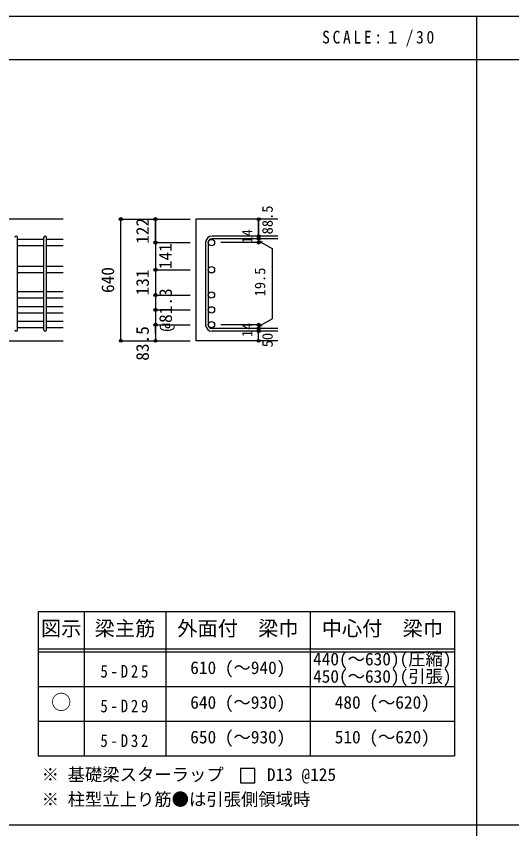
# Model space of a CAD drawing. Units: millimetres at full size, sheet at 1:30, with parts at other scales. Extents: x -5973 to 5954, y -4195 to 4201.
# Drawn here: x -3514 to -942, y -15 to 4201 of the extents above; entities that cross this region are included whole.
import ezdxf
from ezdxf.enums import TextEntityAlignment as Align

# ---------------------------------------------------------------- set-up
doc = ezdxf.new("R2010")
doc.units = ezdxf.units.MM
doc.header["$LTSCALE"] = 30
doc.header["$PDMODE"] = 32
doc.header["$PDSIZE"] = 15
for name, color, linetype in [('0-1_躯体線', 2, 'Continuous'), ('0-5_基礎梁筋', 7, 'Continuous'), ('0-6_スタラップ筋', 7, 'Continuous'), ('0-D_寸法', 4, 'Continuous'), ('6-7_文字', 7, 'Continuous'), ('6-E_枠', 7, 'Continuous'), ('F-0_枠', 6, 'Continuous')]:
    doc.layers.add(name, color=color, linetype=linetype)
doc.styles.add('ＭＳ ゴシック', font='')
doc.styles.get('ＭＳ ゴシック').set_extended_font_data('MS Gothic')

msp = doc.modelspace()

# ---------------------------------------------------------------- linework, layer by layer
at = {"layer": '0-1_躯体線'}
for p, q in [((-3270.8, 3148.3), (-4920.8, 3148.3)), ((-2155.8, 3148.3), (-2580.8, 3148.3)), ((-2580.8, 3148.3), (-2580.8, 2516.8)), ((-3670.8, 2516.8), (-3270.8, 2516.8)), ((-2155.8, 2516.8), (-2580.8, 2516.8))]:
    msp.add_line(p, q, dxfattribs=at)
at = {"layer": '0-5_基礎梁筋'}
for p, q in [((-3370.8, 3043.1), (-3506.8, 3043.1)), ((-3270.8, 3043.1), (-3356.8, 3043.1)), ((-3370.8, 3010.1), (-3506.8, 3010.1)), ((-3270.8, 3010.1), (-3356.8, 3010.1)), ((-3370.8, 2901.8), (-3506.8, 2901.8)), ((-3370.8, 2868.8), (-3506.8, 2868.8)), ((-3270.8, 2901.8), (-3356.8, 2901.8)), ((-3270.8, 2868.8), (-3356.8, 2868.8)), ((-3370.8, 2770.8), (-3506.8, 2770.8)), ((-3270.8, 2770.8), (-3356.8, 2770.8)), ((-3370.8, 2737.8), (-3506.8, 2737.8)), ((-3270.8, 2737.8), (-3356.8, 2737.8)), ((-3370.8, 2693.8), (-3506.8, 2693.8)), ((-3370.8, 2660.8), (-3506.8, 2660.8)), ((-3270.8, 2693.8), (-3356.8, 2693.8)), ((-3270.8, 2660.8), (-3356.8, 2660.8)), ((-3370.8, 2616.8), (-3506.8, 2616.8)), ((-3270.8, 2616.8), (-3356.8, 2616.8)), ((-3370.8, 2583.8), (-3506.8, 2583.8)), ((-3270.8, 2583.8), (-3356.8, 2583.8))]:
    msp.add_line(p, q, dxfattribs=at)
at = {"layer": '0-5_基礎梁筋', "color": 3}
for centre in [(-2500.3, 3026.6), (-2500.3, 2885.3), (-2500.3, 2754.3), (-2500.3, 2677.3), (-2500.3, 2600.3)]:
    msp.add_circle(centre, 16.5, dxfattribs=at)
at = {"layer": '0-6_スタラップ筋'}
for p, q in [((-3506.8, 2573.8), (-3506.8, 3053.1)), ((-3370.8, 2573.8), (-3370.8, 3053.1)), ((-3356.8, 2573.8), (-3356.8, 3053.1)), ((-2155.8, 3060.1), (-2497.3, 3060.1)), ((-2155.8, 3046.1), (-2497.3, 3046.1)), ((-2530.8, 3026.6), (-2530.8, 2600.3)), ((-2516.8, 3026.6), (-2516.8, 2600.3)), ((-2155.8, 2580.8), (-2497.3, 2580.8)), ((-2155.8, 2566.8), (-2497.3, 2566.8))]:
    msp.add_line(p, q, dxfattribs=at)
for centre, radius, start, end in [((-3513.8, 3053.1), 7, 0, 180), ((-3363.8, 3053.1), 7, 0, 180), ((-2497.3, 3026.6), 33.5, 90, 180), ((-2497.3, 3026.6), 19.5, 90, 180), ((-3513.8, 2573.8), 7, 180, 0), ((-3363.8, 2573.8), 7, 180, 0), ((-2497.3, 2600.3), 33.5, 180, 270), ((-2497.3, 2600.3), 19.5, 180, 270)]:
    msp.add_arc(centre, radius, start, end, dxfattribs=at)
at = {"layer": '0-D_寸法'}
for p, q in [((-2970.8, 3148.3), (-2790.8, 3148.3)), ((-2970.8, 3148.3), (-2790.8, 3148.3)), ((-2970.8, 2516.8), (-2970.8, 3148.3)), ((-2790.8, 3026.6), (-2790.8, 3148.3)), ((-2790.8, 3148.3), (-2610.8, 3148.3)), ((-2790.8, 3148.3), (-2610.8, 3148.3)), ((-2790.8, 3026.6), (-2790.8, 3148.3)), ((-2255.8, 3046.1), (-2255.8, 3060.1)), ((-2255.8, 3046.1), (-2255.8, 3026.6)), ((-2255.8, 3036.35), (-2236.48, 3031.18)), ((-2255.8, 3036.35), (-2185.74, 2995.9)), ((-2790.8, 3026.6), (-2610.8, 3026.6)), ((-2790.8, 3026.6), (-2610.8, 3026.6)), ((-2790.8, 3026.6), (-2790.8, 2974.6)), ((-2790.8, 3026.6), (-2790.8, 2885.3)), ((-2790.8, 3026.6), (-2790.8, 2552.83)), ((-2790.8, 3026.6), (-2790.8, 2567.3)), ((-2255.8, 3026.6), (-2451.89, 3026.6)), ((-2185.74, 2995.9), (-2185.74, 2631)), ((-2790.8, 2885.3), (-2610.8, 2885.3)), ((-2790.8, 2885.3), (-2610.8, 2885.3)), ((-2790.8, 2885.3), (-2790.8, 2600.3)), ((-2790.8, 2860.3), (-2790.8, 2600.3)), ((-2790.8, 2754.3), (-2610.8, 2754.3)), ((-2790.8, 2677.3), (-2610.8, 2677.3)), ((-2255.8, 2590.55), (-2185.74, 2631)), ((-2790.8, 2600.3), (-2610.8, 2600.3)), ((-2255.8, 2600.3), (-2451.89, 2600.3)), ((-2255.8, 2580.8), (-2255.8, 2600.3)), ((-2255.8, 2590.55), (-2236.48, 2595.73)), ((-2255.8, 2566.8), (-2255.8, 2580.8)), ((-2255.8, 2516.8), (-2255.8, 2566.8)), ((-2970.8, 2516.8), (-2790.8, 2516.8)), ((-2790.8, 2516.8), (-2610.8, 2516.8))]:
    msp.add_line(p, q, dxfattribs=at)
for points in [[(-2790.8, 3148.3), (-2790.8, 3026.6), (-2790.8, 2860.3)], [(-2255.8, 3148.3), (-2255.8, 3060.1), (-2255.8, 3148.3)], [(-2790.8, 2552.83), (-2790.8, 2600.3), (-2790.8, 2516.8)]]:
    msp.add_lwpolyline(points, dxfattribs=at)
for centre, radius in [((-2970.8, 3148.3), 8), ((-2970.8, 3148.3), 7.2), ((-2970.8, 3148.3), 6.4), ((-2970.8, 3148.3), 5.6), ((-2970.8, 3148.3), 4.8), ((-2970.8, 3148.3), 4), ((-2970.8, 3148.3), 3.2), ((-2970.8, 3148.3), 2.4), ((-2970.8, 3148.3), 1.6), ((-2970.8, 3148.3), 0.8), ((-2790.8, 3148.3), 8), ((-2790.8, 3148.3), 7.2), ((-2790.8, 3148.3), 6.4), ((-2790.8, 3148.3), 5.6), ((-2790.8, 3148.3), 4.8), ((-2790.8, 3148.3), 4), ((-2790.8, 3148.3), 3.2), ((-2790.8, 3148.3), 2.4), ((-2790.8, 3148.3), 1.6), ((-2790.8, 3148.3), 0.8), ((-2255.8, 3148.3), 4), ((-2255.8, 3148.3), 3.6), ((-2255.8, 3148.3), 3.2), ((-2255.8, 3148.3), 2.8), ((-2255.8, 3148.3), 2.4), ((-2255.8, 3148.3), 2), ((-2255.8, 3148.3), 1.6), ((-2255.8, 3148.3), 1.2), ((-2255.8, 3148.3), 0.8), ((-2255.8, 3148.3), 0.4), ((-2255.8, 3060.1), 4), ((-2255.8, 3046.1), 4), ((-2255.8, 3060.1), 3.6), ((-2255.8, 3046.1), 3.6), ((-2255.8, 3060.1), 3.2), ((-2255.8, 3046.1), 3.2), ((-2255.8, 3060.1), 2.8), ((-2255.8, 3046.1), 2.8), ((-2255.8, 3060.1), 2.4), ((-2255.8, 3046.1), 2.4), ((-2255.8, 3060.1), 2), ((-2255.8, 3046.1), 2), ((-2255.8, 3060.1), 1.6), ((-2255.8, 3046.1), 1.6), ((-2255.8, 3060.1), 1.2), ((-2255.8, 3046.1), 1.2), ((-2255.8, 3060.1), 0.8), ((-2255.8, 3046.1), 0.8), ((-2255.8, 3060.1), 0.4), ((-2255.8, 3046.1), 0.4), ((-2790.8, 3026.6), 8), ((-2790.8, 3026.6), 7.2), ((-2790.8, 3026.6), 6.4), ((-2790.8, 3026.6), 5.6), ((-2790.8, 3026.6), 4.8), ((-2790.8, 3026.6), 4), ((-2790.8, 3026.6), 3.2), ((-2790.8, 3026.6), 2.4), ((-2790.8, 3026.6), 1.6), ((-2790.8, 3026.6), 0.8), ((-2255.8, 3026.6), 4), ((-2255.8, 3026.6), 3.6), ((-2255.8, 3026.6), 3.2), ((-2255.8, 3026.6), 2.8), ((-2255.8, 3026.6), 2.4), ((-2255.8, 3026.6), 2), ((-2255.8, 3026.6), 1.6), ((-2255.8, 3026.6), 1.2), ((-2255.8, 3026.6), 0.8), ((-2255.8, 3026.6), 0.4), ((-2790.8, 2885.3), 8), ((-2790.8, 2885.3), 7.2), ((-2790.8, 2885.3), 6.4), ((-2790.8, 2885.3), 5.6), ((-2790.8, 2885.3), 4.8), ((-2790.8, 2885.3), 4), ((-2790.8, 2885.3), 3.2), ((-2790.8, 2885.3), 2.4), ((-2790.8, 2885.3), 1.6), ((-2790.8, 2885.3), 0.8), ((-2790.8, 2754.3), 8), ((-2790.8, 2754.3), 7.2), ((-2790.8, 2754.3), 6.4), ((-2790.8, 2754.3), 5.6), ((-2790.8, 2754.3), 4.8), ((-2790.8, 2754.3), 4), ((-2790.8, 2754.3), 3.2), ((-2790.8, 2754.3), 2.4), ((-2790.8, 2754.3), 1.6), ((-2790.8, 2754.3), 0.8), ((-2790.8, 2677.3), 8), ((-2790.8, 2677.3), 7.2), ((-2790.8, 2677.3), 6.4), ((-2790.8, 2677.3), 5.6), ((-2790.8, 2677.3), 4.8), ((-2790.8, 2677.3), 4), ((-2790.8, 2677.3), 3.2), ((-2790.8, 2677.3), 2.4), ((-2790.8, 2677.3), 1.6), ((-2790.8, 2677.3), 0.8), ((-2790.8, 2600.3), 8), ((-2790.8, 2600.3), 7.2), ((-2790.8, 2600.3), 6.4), ((-2790.8, 2600.3), 5.6), ((-2790.8, 2600.3), 4.8), ((-2790.8, 2600.3), 4), ((-2790.8, 2600.3), 3.2), ((-2790.8, 2600.3), 2.4), ((-2790.8, 2600.3), 1.6), ((-2790.8, 2600.3), 0.8), ((-2255.8, 2600.3), 4), ((-2255.8, 2580.8), 4), ((-2255.8, 2600.3), 3.6), ((-2255.8, 2580.8), 3.6), ((-2255.8, 2600.3), 3.2), ((-2255.8, 2580.8), 3.2), ((-2255.8, 2600.3), 2.8), ((-2255.8, 2580.8), 2.8), ((-2255.8, 2600.3), 2.4), ((-2255.8, 2580.8), 2.4), ((-2255.8, 2600.3), 2), ((-2255.8, 2580.8), 2), ((-2255.8, 2600.3), 1.6), ((-2255.8, 2580.8), 1.6), ((-2255.8, 2600.3), 1.2), ((-2255.8, 2580.8), 1.2), ((-2255.8, 2600.3), 0.8), ((-2255.8, 2580.8), 0.8), ((-2255.8, 2600.3), 0.4), ((-2255.8, 2580.8), 0.4), ((-2255.8, 2566.8), 4), ((-2255.8, 2566.8), 3.6), ((-2255.8, 2566.8), 3.2), ((-2255.8, 2566.8), 2.8), ((-2255.8, 2566.8), 2.4), ((-2255.8, 2566.8), 2), ((-2255.8, 2566.8), 1.6), ((-2255.8, 2566.8), 1.2), ((-2255.8, 2566.8), 0.8), ((-2255.8, 2566.8), 0.4), ((-2970.8, 2516.8), 7.2), ((-2970.8, 2516.8), 6.4), ((-2970.8, 2516.8), 5.6), ((-2970.8, 2516.8), 4.8), ((-2970.8, 2516.8), 4), ((-2970.8, 2516.8), 3.2), ((-2970.8, 2516.8), 2.4), ((-2970.8, 2516.8), 1.6), ((-2970.8, 2516.8), 0.8), ((-2790.8, 2516.8), 7.2), ((-2790.8, 2516.8), 6.4), ((-2790.8, 2516.8), 5.6), ((-2790.8, 2516.8), 4.8), ((-2790.8, 2516.8), 4), ((-2790.8, 2516.8), 3.2), ((-2790.8, 2516.8), 2.4), ((-2790.8, 2516.8), 1.6), ((-2790.8, 2516.8), 0.8), ((-2255.8, 2516.8), 4), ((-2255.8, 2516.8), 3.6), ((-2255.8, 2516.8), 3.2), ((-2255.8, 2516.8), 2.8), ((-2255.8, 2516.8), 2.4), ((-2255.8, 2516.8), 2), ((-2255.8, 2516.8), 1.6), ((-2255.8, 2516.8), 1.2), ((-2255.8, 2516.8), 0.8), ((-2255.8, 2516.8), 0.4)]:
    msp.add_circle(centre, radius, dxfattribs=at)
at = {"layer": '0-D_寸法', "color": 7}
for p in [(-2970.8, 3148.3), (-2790.8, 3148.3), (-2255.8, 3148.3), (-2255.8, 3060.1), (-2255.8, 3046.1), (-2790.8, 3026.6), (-2790.8, 3026.6), (-2255.8, 3026.6), (-2790.8, 2885.3), (-2790.8, 2885.3), (-2790.8, 2754.3), (-2790.8, 2754.3), (-2790.8, 2677.3), (-2790.8, 2677.3), (-2790.8, 2600.3), (-2790.8, 2600.3), (-2255.8, 2600.3), (-2255.8, 2600.3), (-2255.8, 2580.8), (-2255.8, 2566.8), (-2970.8, 2516.8), (-2790.8, 2516.8), (-2255.8, 2516.8)]:
    msp.add_point(p, dxfattribs=at)
at = {"layer": '6-7_文字'}
msp.add_lwpolyline([(-2350.32, 222.6), (-2275.32, 222.6), (-2275.32, 297.6), (-2350.32, 297.6)], close=True, dxfattribs=at)
at = {"layer": '6-E_枠', "color": 3}
for p, q in [((-3400.52, 1112.77), (-3400.52, 362.77)), ((-3400.52, 1112.77), (-1238, 1112.77)), ((-1238, 1112.77), (-1238, 362.77)), ((-3400.52, 362.77), (-1238, 362.77))]:
    msp.add_line(p, q, dxfattribs=at)
at = {"layer": '6-E_枠'}
for p, q in [((-3160.52, 1112.77), (-3160.52, 362.77)), ((-2738, 1112.77), (-2738, 362.77)), ((-1988, 1112.77), (-1988, 362.77)), ((-3400.52, 917.77), (-1238, 917.77)), ((-3400.52, 902.77), (-1238, 902.77)), ((-3400.52, 722.77), (-1238, 722.77)), ((-3400.52, 542.77), (-1238, 542.77))]:
    msp.add_line(p, q, dxfattribs=at)
at = {"layer": 'F-0_枠'}
msp.add_line((-5972.88, 4201.15), (5954.1, 4201.15), dxfattribs=at)
at = {"layer": 'F-0_枠', "color": 2}
for p, q in [((-1124.64, 4201.15), (-1124.64, -4195.24)), ((-5972.88, 3976.15), (3723.6, 3976.15)), ((3723.6, 2.95), (-5972.88, 2.95))]:
    msp.add_line(p, q, dxfattribs=at)

# ---------------------------------------------------------------- texts
at = {"layer": '0-D_寸法', "style": 'ＭＳ ゴシック'}
for s, height, p in [('88.5', 54.99, (-2165.8, 3069.3)), ('122', 65.98, (-2805.8, 3019.95)), ('14', 54.99, (-2271.03, 3021.44)), ('141', 65.98, (-2686.93, 2888.32)), ('640', 65.98, (-2985.8, 2765.05)), ('131', 65.98, (-2805.8, 2752.3)), ('19.5', 54.99, (-2204.61, 2747.34)), ('@81.3', 65.98, (-2685.8, 2564.8)), ('83.5', 65.98, (-2805.8, 2413.3)), ('14', 54.99, (-2271.06, 2536.12)), ('50', 54.99, (-2165.8, 2483.3))]:
    msp.add_text(s, height=height, rotation=90, dxfattribs=at).set_placement(p, align=Align.BOTTOM_LEFT)
at = {"layer": '6-7_文字', "color": 2, "style": 'ＭＳ ゴシック'}
for s, p in [('図示', (-3385.52, 962.77)), ('梁主筋', (-3106.76, 962.77)), ('外面付\u3000梁巾', (-2678, 962.77)), ('中心付\u3000梁巾', (-1928, 962.77)), ('○', (-3333.02, 580.27))]:
    msp.add_text(s, height=76.98, dxfattribs=at).set_placement(p, align=Align.BOTTOM_LEFT)
at = {"layer": '6-7_文字', "style": 'ＭＳ ゴシック'}
for s, p in [('440(～630)(圧縮)', (-1973, 812.77)), ('610 (～940)', (-2610.5, 767.77)), ('450(～630)(引張)', (-1973, 722.77)), ('640 (～930)', (-2610.5, 587.77)), ('480 (～620)', (-1860.5, 587.77)), ('650 (～930)', (-2610.5, 407.77)), ('510 (～620)', (-1860.5, 407.77)), ('※ 基礎梁スターラップ     D13 @125', (-3381.96, 213.19)), ('※ 柱型立上り筋●は引張側領域時', (-3381.96, 84.68))]:
    msp.add_text(s, height=65.98, dxfattribs=at).set_placement(p, align=Align.BOTTOM_LEFT)
at = {"layer": '6-7_文字', "color": 2, "insert": (-1925.98, 4043.65), "char_height": 65.98, "attachment_point": 7, "style": 'ＭＳ ゴシック'}
msp.add_mtext('\\T1.34;\\W0.9;SCALE:１/30', dxfattribs=at)
at = {"layer": '6-7_文字', "char_height": 65.98, "attachment_point": 7, "style": 'ＭＳ ゴシック'}
for s, insert in [('\\T1.38;\\W0.85;5-D25', (-3076.76, 767.77)), ('\\T1.38;\\W0.85;5-D29', (-3076.76, 587.77)), ('\\T1.38;\\W0.85;5-D32', (-3076.76, 407.77))]:
    msp.add_mtext(s, dxfattribs=dict(at, insert=insert))

doc.saveas('drawing.dxf')
